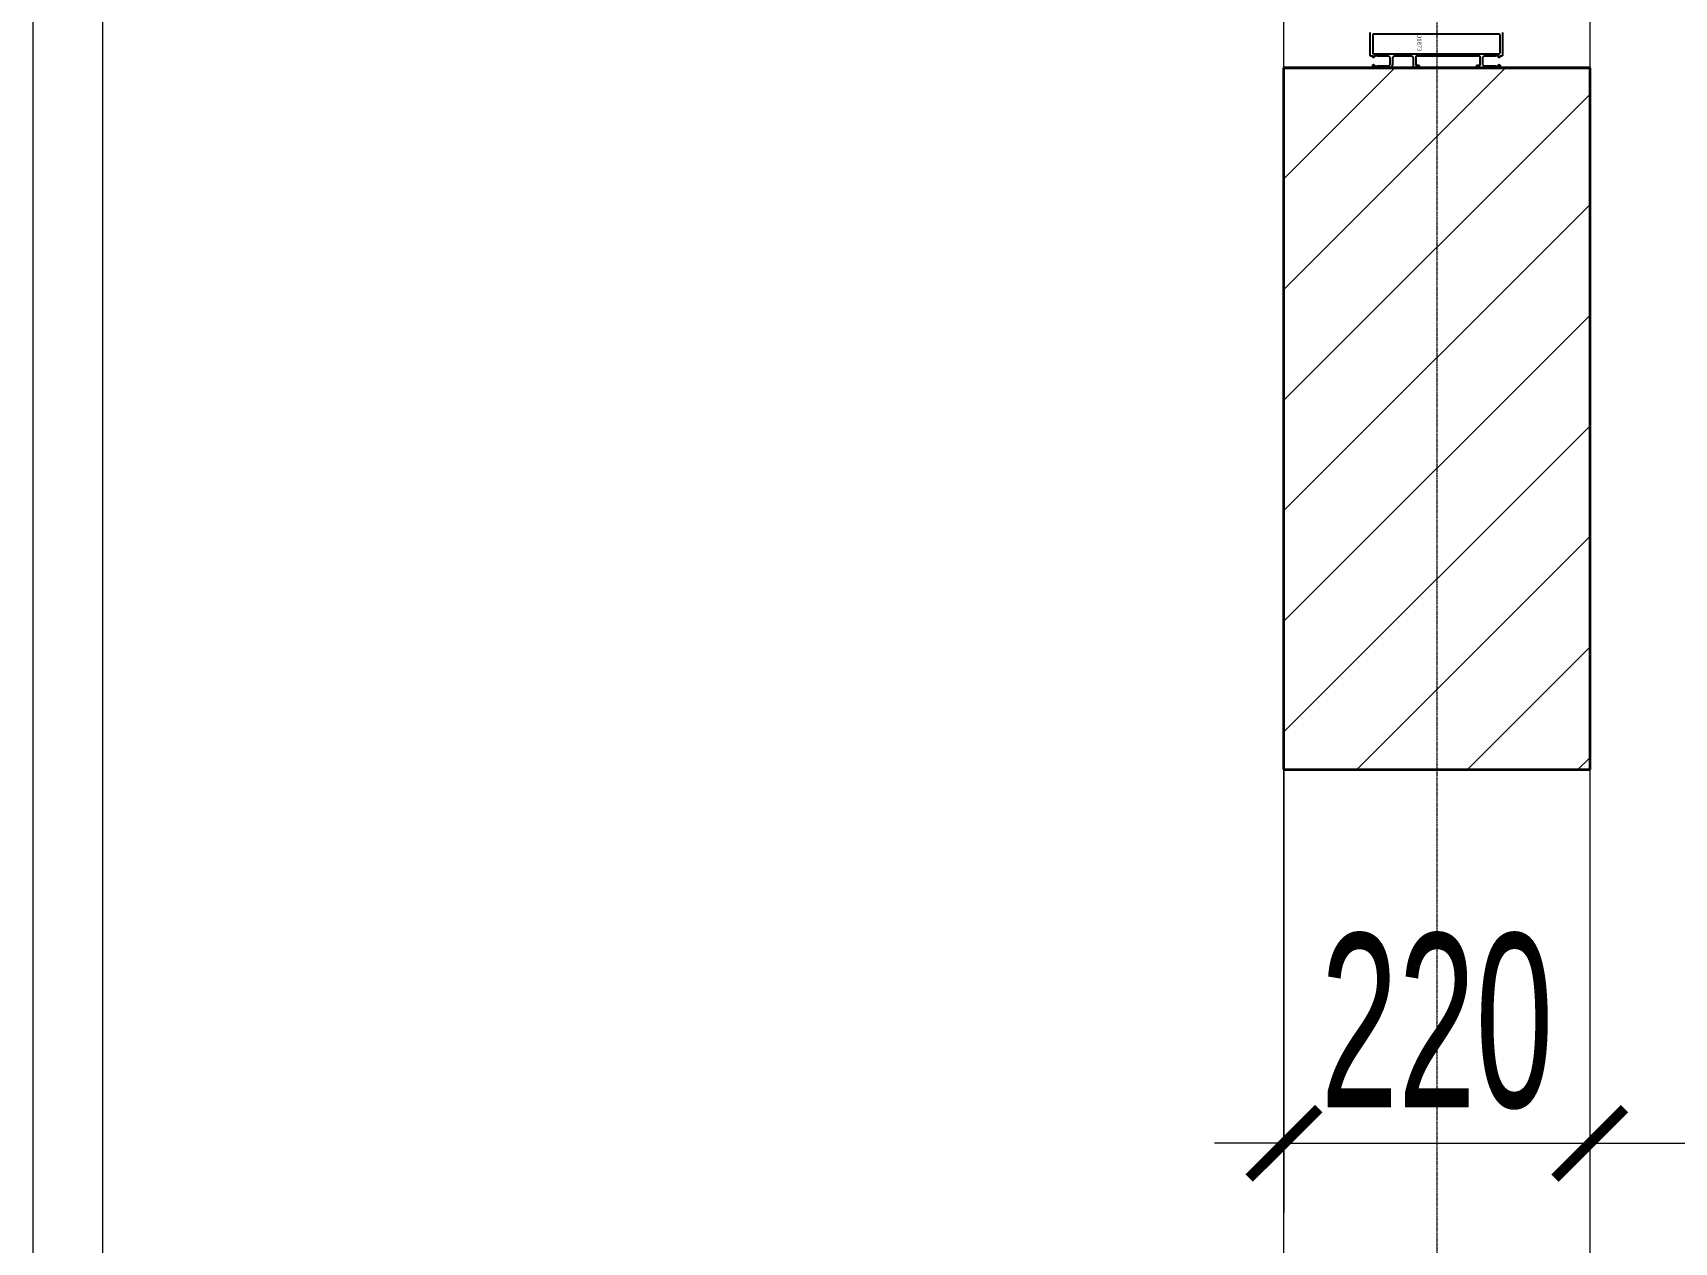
# Model space of a CAD drawing. Header units: millimetres. Extents: x 1336014 to 2939047, y -333549 to -60566.
# Drawn here: x 1446491 to 1447672, y -117542 to -116672 of the extents above; entities that cross this region are included whole.
import ezdxf

# ---------------------------------------------------------------- set-up
doc = ezdxf.new("R2010")
doc.units = ezdxf.units.MM
doc.header["$MEASUREMENT"] = 0
doc.linetypes.add('CENTER2', pattern=[1.125, 0.75, -0.125, 0.125, -0.125])
for name, color, linetype, lineweight in [('01.Cut', 255, 'Continuous', 35), ('02.Thay', 145, 'Continuous', 15), ('08.Dim', 156, 'Continuous', 15), ('09.Hatch', 250, 'Continuous', 5), ('10.truc', 250, 'CENTER2', 20), ('Nhôm', 4, 'Continuous', 20)]:
    doc.layers.add(name, color=color, linetype=linetype, lineweight=lineweight)
doc.layers.add('Dim and mark text', color=241, linetype='Continuous')
doc.styles.add('(Mark cn big5)', font='', dxfattribs={"height": 9})
doc.styles.add('TT5_Text Dim', font='hoatbif.shx', dxfattribs={"width": 0.6})
doc.styles.get('(Mark cn big5)').set_extended_font_data('经典宋体繁')
doc.dimstyles.new('TT5_Dim 1-50', dxfattribs={"dimscale": 50, "dimtxt": 2.5, "dimasz": 1, "dimexe": 1, "dimexo": 0.5, "dimgap": 0.5, "dimtad": 1, "dimdec": 0, "dimzin": 0, "dimdsep": 46, "dimtxsty": 'TT5_Text Dim', "dimblk": 'ARCHTICK', "dimcen": 0, "dimdle": 1, "dimclrd": 256, "dimclre": 256, "dimclrt": 1, "dimadec": 0, "dimazin": 0, "dimtfac": 0.015, "dimtdec": 0, "dimtix": 1, "dimtmove": 2, "dimatfit": 3, "dimldrblk": 'DOT', "dimfxl": 1, "dimtolj": 1, "dimtzin": 0, "dimlwd": -1, "dimlwe": -1, "dimarcsym": 1})

# ---------------------------------------------------------------- blocks, each defined once
blk = doc.blocks.new('\xadqerqw')
at = {"layer": 'Nhôm', "lineweight": 25}
blk.add_lwpolyline([(478605.9, -44242), (478605.9, -44258.5, -0.414214), (478605.4, -44259), (478604.2, -44259), (478604.2, -44259.4, -0.414214), (478603.7, -44259.9), (478603.5, -44259.9, -0.414214), (478603, -44259.4), (478603, -44258.8), (478600.7, -44258.8), (478600.7, -44259), (478593.1, -44259, 0.414214), (478591.6, -44260.5), (478591.6, -44264.5, 0.414214), (478593.1, -44266), (478600.7, -44266), (478600.7, -44266.2), (478603, -44266.2), (478603, -44265.6, -0.414214), (478603.5, -44265.1), (478603.7, -44265.1, -0.414214), (478604.2, -44265.6), (478604.2, -44267, -0.414214), (478603.7, -44267.5), (478587.9, -44267.5, -0.414214), (478587.4, -44267), (478587.4, -44266, -0.414214), (478587.9, -44265.5), (478589.4, -44265.5, 0.414214), (478589.9, -44265), (478589.9, -44259.5, 0.414214), (478589.4, -44259), (478575.4, -44259), (478575.1, -44258.7), (478574.8, -44259), (478558.7, -44259), (478558.4, -44258.7), (478558.1, -44259), (478544.1, -44259, 0.414214), (478543.6, -44259.5), (478543.6, -44265, 0.414214), (478544.1, -44265.5), (478545.6, -44265.5, -0.414214), (478546.1, -44266), (478546.1, -44267, -0.414214), (478545.6, -44267.5), (478542.4, -44267.5, -0.414214), (478541.9, -44267), (478541.9, -44260.5, 0.414214), (478540.4, -44259), (478528.4, -44259, 0.414214), (478526.9, -44260.5), (478526.9, -44264.5, -0.414214), (478523.9, -44267.5), (478513.1, -44267.5, -0.414214), (478512.6, -44267), (478512.6, -44265.6, -0.414214), (478513.1, -44265.1), (478513.3, -44265.1, -0.414214), (478513.8, -44265.6), (478513.8, -44266.2), (478516.1, -44266.2), (478516.1, -44266), (478523.7, -44266, 0.414214), (478525.2, -44264.5), (478525.2, -44260.5, 0.414214), (478523.7, -44259), (478516.1, -44259), (478516.1, -44258.8), (478513.8, -44258.8), (478513.8, -44259.4, -0.414214), (478513.3, -44259.9), (478513.1, -44259.9, -0.414214), (478512.6, -44259.4), (478512.6, -44259), (478511.4, -44259, -0.414214), (478510.9, -44258.5), (478510.9, -44242, -0.414214)], format="xyb", dxfattribs=at)
blk.add_lwpolyline([(478513.1, -44243.2, 0.414214), (478512.6, -44243.7), (478512.6, -44256.8, 0.414214), (478513.1, -44257.3), (478603.7, -44257.3, 0.414214), (478604.2, -44256.8), (478604.2, -44243.7, 0.414214), (478603.7, -44243.2)], format="xyb", close=True, dxfattribs=at)
at = {"layer": 'Dim and mark text', "insert": (478546.2, -44241.7), "char_height": 3, "attachment_point": 4, "rotation": 270, "style": '(Mark cn big5)'}
blk.add_mtext('{\\fVNI-Franko|b0|i0|c0|p2; \\fVNI-Times|b0|i0|c0|p2;D1873}', dxfattribs=at)
blk = doc.blocks.new('_ARCHTICK')
at = {"const_width": 0.15}
blk.add_lwpolyline([(-0.5, -0.5), (0.5, 0.5)], dxfattribs=at)
blk = doc.blocks.new('*D377')
at = {"layer": '08.Dim', "transparency": 16777216}
for p, q in [((1447391.1, -117191.8), (1447391.1, -117520.9)), ((1447611.1, -117191.8), (1447611.1, -117520.9)), ((1447391.1, -117470.9), (1447341.1, -117470.9)), ((1447391.1, -117470.9), (1447611.1, -117470.9)), ((1447611.1, -117470.9), (1447661.1, -117470.9))]:
    blk.add_line(p, q, dxfattribs=at)
at = {"layer": 'Defpoints', "color": 0, "transparency": 16777216}
for p in [(1447391.1, -117166.8), (1447611.1, -117166.8), (1447611.1, -117470.9)]:
    blk.add_point(p, dxfattribs=at)
at = {"layer": '08.Dim', "transparency": 16777216, "xscale": 50, "yscale": 50, "zscale": 50}
blk.add_blockref('_ARCHTICK', (1447391.1, -117470.9), dxfattribs=at)
at = {"layer": '08.Dim', "transparency": 16777216, "xscale": 50, "yscale": 50, "zscale": 50, "rotation": 180}
blk.add_blockref('_ARCHTICK', (1447611.1, -117470.9), dxfattribs=at)
at = {"layer": '08.Dim', "color": 1, "transparency": 16777216, "insert": (1447501.1, -117383.4), "char_height": 125, "attachment_point": 5, "style": 'TT5_Text Dim'}
blk.add_mtext('\\A1;220', dxfattribs=at)
blk = doc.blocks.new('_DOT')
blk.add_line((-0.5, 0), (-1, 0))
at = {"const_width": 0.5}
blk.add_lwpolyline([(-0.25, 0, 1), (0.25, 0, 1)], format="xyb", close=True, dxfattribs=at)
blk = doc.blocks.new('*D378')
at = {"layer": '08.Dim', "transparency": 16777216}
for p, q in [((1447611.1, -117191.8), (1447611.1, -117520.9)), ((1449581.5, -117191.8), (1449581.5, -117520.9)), ((1447561.1, -117470.9), (1449631.5, -117470.9))]:
    blk.add_line(p, q, dxfattribs=at)
at = {"layer": 'Defpoints', "color": 0, "transparency": 16777216}
for p in [(1447611.1, -117166.8), (1449581.5, -117166.8), (1449581.5, -117470.9)]:
    blk.add_point(p, dxfattribs=at)
at = {"layer": '08.Dim', "transparency": 16777216, "xscale": 50, "yscale": 50, "zscale": 50, "rotation": 180}
blk.add_blockref('_ARCHTICK', (1447611.1, -117470.9), dxfattribs=at)
at = {"layer": '08.Dim', "transparency": 16777216, "xscale": 50, "yscale": 50, "zscale": 50}
blk.add_blockref('_ARCHTICK', (1449581.5, -117470.9), dxfattribs=at)
at = {"layer": '08.Dim', "color": 1, "transparency": 16777216, "insert": (1448596.3, -117383.4), "char_height": 125, "attachment_point": 5, "style": 'TT5_Text Dim'}
blk.add_mtext('\\A1;1970', dxfattribs=at)

msp = doc.modelspace()

# ---------------------------------------------------------------- hatches: boundary and pattern name
at = {"layer": '09.Hatch', "ltscale": 50}
h = msp.add_hatch(dxfattribs=at)
h.set_pattern_fill('TUONGXAY', color=256, scale=450, style=0)
h.set_pattern_definition([(45, (907983.08, -82076.24), (-39.7747564, 39.7747564), [])])
h.paths.add_polyline_path([(1447611.1, -116697.2), (1447391.1, -116697.2), (1447391.1, -117202), (1447611.1, -117202)])

# ---------------------------------------------------------------- linework, layer by layer
at = {"layer": '01.Cut'}
for points in [[(1447391.1, -117202), (1447391.1, -116697.2)], [(1447611.1, -116697.2), (1447391.1, -116697.2)], [(1447611.1, -116697.2), (1447391.1, -116697.2)], [(1447391.1, -116697.2), (1447611.1, -116697.2)], [(1447611.1, -116697.2), (1447611.1, -117202)], [(1447391.1, -117202), (1447611.1, -117202)]]:
    msp.add_lwpolyline(points, dxfattribs=at)
at = {"layer": '02.Thay'}
for points in [[(1447391.1, -114172), (1446491.1, -114172), (1446491.1, -118062), (1446491.1, -118172), (1447391.1, -118172)], [(1447391.1, -114222), (1446541.1, -114222), (1446541.1, -118062), (1446541.1, -118122), (1447391.1, -118122)]]:
    msp.add_lwpolyline(points, dxfattribs=at)
for points in [[(1447391.1, -114896.8), (1447611.1, -114896.8), (1447611.1, -116697.2), (1447391.1, -116697.2)], [(1447391.1, -117202), (1447611.1, -117202), (1447611.1, -117952), (1447391.1, -117952)]]:
    msp.add_lwpolyline(points, close=True, dxfattribs=at)
at = {"layer": '10.truc'}
msp.add_line((1447501.1, -112043.2), (1447501.1, -129023), dxfattribs=at)

# ---------------------------------------------------------------- block references
at = {"layer": '02.Thay'}
msp.add_blockref('\xadqerqw', (968942.3, -72429.7), dxfattribs=at)

# ---------------------------------------------------------------- dimensions: what is measured, and where the dimension line sits
at = {"layer": '08.Dim'}
for base, p1, p2, picture, middle in [((1447611.1, -117470.9), (1447391.1, -117166.8), (1447611.1, -117166.8), '*D377', (1447501.1, -117383.4)), ((1449581.5, -117470.9), (1447611.1, -117166.8), (1449581.5, -117166.8), '*D378', (1448596.3, -117383.4))]:
    dim = msp.add_linear_dim(base=base, p1=p1, p2=p2, dimstyle='TT5_Dim 1-50', dxfattribs=at)
    dim.commit()
    dim.dimension.update_dxf_attribs({"geometry": picture, "text_midpoint": middle})

doc.saveas('drawing.dxf')
